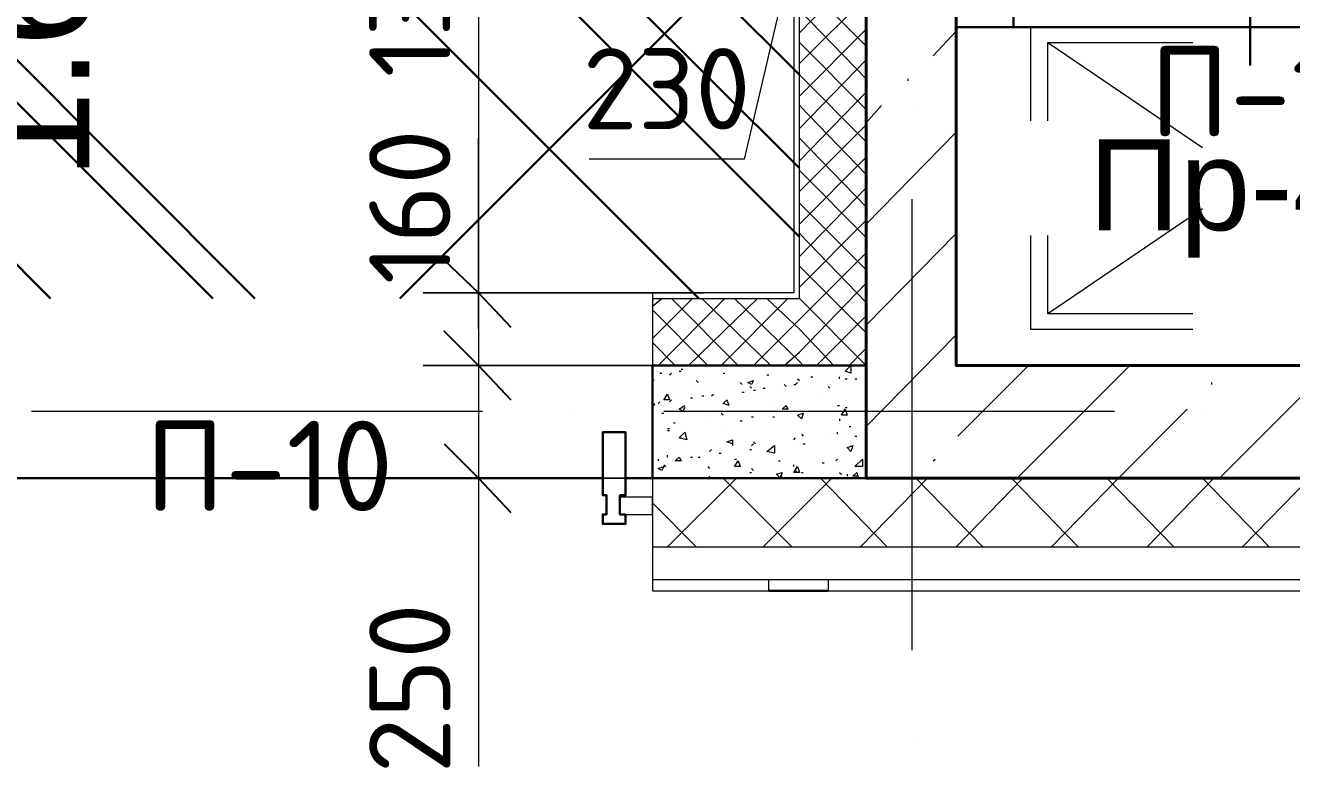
# Model space of a CAD drawing. Header units: millimetres. Extents: x -84737 to 172119, y -43083 to 59399.
# Drawn here: x 42692 to 45499, y 40988 to 42632 of the extents above; entities that cross this region are included whole.
import ezdxf

# ---------------------------------------------------------------- set-up
doc = ezdxf.new("R2010")
doc.units = ezdxf.units.MM
doc.layers.add('19) Краска ПТ-5 потолок', color=161, linetype='Continuous', lineweight=30)
doc.layers.add('22) Шпакл. баз. фин. Потолок', color=102, linetype='Continuous', lineweight=30)
for name, color, linetype in [('PDF _Витраж', 7, 'Continuous'), ('PDF _Линии', 7, 'Continuous'), ('PDF _Обобщенные модели', 7, 'Continuous'), ('PDF _Обозначения', 7, 'Continuous'), ('PDF _Оси', 7, 'Continuous'), ('PDF _Панели витража', 7, 'Continuous'), ('PDF _Перекрытия', 7, 'Continuous'), ('PDF _Размеры-100', 7, 'Continuous'), ('PDF _Стены', 7, 'Continuous'), ('PDF _Текст', 7, 'Continuous')]:
    doc.layers.add(name, color=color, linetype=linetype)
doc.styles.add('PDF GOSTCommon', font='arial.ttf')
doc.styles.add('PDF ISOCPEUR', font='isocpeur.ttf')

msp = doc.modelspace()

# ---------------------------------------------------------------- hatches: boundary and pattern name
at = {"layer": '19) Краска ПТ-5 потолок'}
h = msp.add_hatch(dxfattribs=at)
h.set_pattern_fill('ANSI34', color=256, scale=80, angle=90)
h.paths.add_polyline_path([(44408, 42027.1), (42405.7, 42027.1), (42405.7, 44228.3), (44408, 44228.3)])
h.paths.add_polyline_path([(44166.7, 43369), (44408, 43369), (44408, 44228.3), (44166.7, 44228.3)], flags=16)
at = {"layer": '22) Шпакл. баз. фин. Потолок'}
h = msp.add_hatch(dxfattribs=at)
h.set_pattern_fill('ANSI37', color=256, scale=333)
h.paths.add_polyline_path([(44408, 42027.1), (42405.7, 42027.1), (42405.7, 44228.3), (44408, 44228.3)])
h.paths.add_polyline_path([(44166.7, 43369), (44408, 43369), (44408, 44228.3), (44166.7, 44228.3)], flags=16)

# ---------------------------------------------------------------- linework, layer by layer
at = {"layer": 'PDF _Витраж', "lineweight": 30}
msp.add_lwpolyline([(44022.8, 41548.7), (44010.1, 41548.7), (44010.1, 41591.1), (44022.8, 41591.1), (44022.8, 41730.8), (43972, 41730.8), (43972, 41591.1), (43980.5, 41591.1), (43980.5, 41548.7), (43972, 41548.7), (43972, 41527.6), (44022.8, 41527.6)], close=True, dxfattribs=at)
at = {"layer": 'PDF _Линии', "lineweight": 9}
for points in [[(44920.3, 42628.2), (44920.3, 42420.8)], [(44958.4, 42594.3), (45301.2, 42361.5)], [(44958.4, 42420.8), (44958.4, 42594.3), (45280.1, 42594.3)], [(45301.2, 42226), (44958.4, 41993.2)], [(44920.3, 42166.8), (44920.3, 41959.4), (45280.1, 41959.4)], [(45280.1, 41993.2), (44958.4, 41993.2), (44958.4, 42166.8)]]:
    msp.add_lwpolyline(points, dxfattribs=at)
at = {"layer": 'PDF _Обобщенные модели', "lineweight": 30}
msp.add_lwpolyline([(45407.1, 42543.5), (45407.1, 42894.9)], dxfattribs=at)
at = {"layer": 'PDF _Обозначения', "lineweight": 9}
msp.add_lwpolyline([(43654.5, 41663), (43654.5, 41663)], dxfattribs=at)
at = {"layer": 'PDF _Оси', "lineweight": 9}
for points in [[(44657.8, 42446.2), (44657.8, 42446.2)], [(44657.8, 41248.2), (44657.8, 42247.2)], [(42706.3, 41777.3), (43705.3, 41777.3)], [(43908.5, 41777.3), (43908.5, 41777.3)], [(44107.5, 41777.3), (45106.5, 41777.3)], [(45305.5, 41777.3), (45305.5, 41777.3)], [(44657.8, 41045), (44657.8, 41045)]]:
    msp.add_lwpolyline(points, dxfattribs=at)
at = {"layer": 'PDF _Панели витража', "lineweight": 18}
msp.add_lwpolyline([(44010.1, 41548.7), (44082.1, 41548.7), (44082.1, 41586.8), (44010.1, 41586.8)], close=True, dxfattribs=at)
at = {"layer": 'PDF _Перекрытия', "lineweight": 30}
for points in [[(42642.8, 41629.2), (43972, 41629.2)], [(44022.8, 41629.2), (44082.1, 41629.2)]]:
    msp.add_lwpolyline(points, dxfattribs=at)
at = {"layer": 'PDF _Размеры-100', "lineweight": 9}
for points in [[(43696.9, 44499.3), (43696.9, 43529.9), (43696.9, 43369), (43696.9, 42039.8), (43696.9, 41878.9), (44196.4, 41878.9), (43574.1, 41878.9), (44196.4, 41878.9), (43696.9, 41878.9), (43696.9, 41510.6)], [(44441.9, 43005), (44285.3, 42336.1), (43942.4, 42336.1)], [(43696.9, 41959.4), (43696.9, 42073.7), (43696.9, 42382.7)], [(43696.9, 41751.9), (43696.9, 41332.8), (43696.9, 40990)], [(43574.1, 41629.2), (44196.4, 41629.2), (43696.9, 41629.2)]]:
    msp.add_lwpolyline(points, dxfattribs=at)
at = {"layer": 'PDF _Размеры-100', "lineweight": 25}
for points in [[(43768.8, 41963.6), (43696.9, 42039.8), (43620.7, 42111.8), (43696.9, 42039.8)], [(43768.8, 41802.7), (43696.9, 41878.9), (43620.7, 41955.1), (43696.9, 41878.9)]]:
    msp.add_lwpolyline(points, close=True, dxfattribs=at)
at = {"layer": 'PDF _Размеры-100', "lineweight": 9}
msp.add_lwpolyline([(43696.9, 42039.8), (44196.4, 42039.8), (43574.1, 42039.8), (44196.4, 42039.8)], close=True, dxfattribs=at)
at = {"layer": 'PDF _Размеры-100', "lineweight": 25}
msp.add_lwpolyline([(43620.7, 41705.4), (43696.9, 41629.2), (43768.8, 41553)], dxfattribs=at)
at = {"layer": 'PDF _Стены', "lineweight": 18}
for points in [[(44082.1, 44380.7), (44082.1, 44219.9), (44166.7, 44219.9), (44166.7, 43369), (44395.3, 43369), (44395.3, 42039.8), (44082.1, 42039.8), (44082.1, 41878.9)], [(44082.1, 42027.1), (44408, 42027.1), (44408, 43377.5), (44175.2, 43377.5), (44175.2, 44228.3), (44082.1, 44228.3)], [(44082.1, 41629.2), (44082.1, 41379.4), (44340.3, 41379.4), (44340.3, 41404.8)], [(44471.5, 41404.8), (44471.5, 41379.4), (46897.2, 41379.4), (46905.6, 41379.4), (46905.6, 41629.2)], [(46304.5, 41629.2), (44556.2, 41629.2)], [(44082.1, 41476.8), (46905.6, 41476.8)], [(44082.1, 41404.8), (46897.2, 41404.8), (46905.6, 41404.8)]]:
    msp.add_lwpolyline(points, dxfattribs=at)
at = {"layer": 'PDF _Стены', "lineweight": 40}
msp.add_lwpolyline([(46054.8, 42856.8), (46054.8, 41878.9), (44755.2, 41878.9), (44755.2, 42827.2), (44556.2, 42827.2), (44556.2, 41629.2), (46304.5, 41629.2), (46304.5, 42856.8)], dxfattribs=at)
at = {"layer": 'PDF _Стены', "lineweight": 30}
for points in [[(44882.2, 42628.2), (44882.2, 42827.2)], [(46054.8, 42628.2), (44755.2, 42628.2)], [(44556.2, 41878.9), (44082.1, 41878.9), (44082.1, 41629.2), (44556.2, 41629.2), (44082.1, 41629.2)], [(44471.5, 41379.4), (44340.3, 41379.4)]]:
    msp.add_lwpolyline(points, dxfattribs=at)
at = {"layer": 'PDF _Стены', "lineweight": 9}
for points in [[(44408, 42615.5), (44556.2, 42767.9)], [(44556.2, 42585.9), (44408, 42734)], [(44408, 42547.8), (44556.2, 42695.9)], [(44556.2, 42513.9), (44408, 42666.3)], [(44408, 42475.8), (44556.2, 42624)], [(44704.4, 42564.7), (44755.2, 42619.7)], [(44556.2, 42446.2), (44408, 42594.3)], [(44408, 42403.8), (44556.2, 42556.2)], [(44556.2, 42374.2), (44408, 42522.4)], [(44649.3, 42509.7), (44649.3, 42513.9)], [(44408, 42331.9), (44556.2, 42484.3)], [(44556.2, 42302.2), (44408, 42454.6)], [(44556.2, 42416.5), (44590.1, 42454.6)], [(44408, 42264.1), (44556.2, 42412.3)], [(44556.2, 42230.3), (44408, 42382.7)], [(44556.2, 42192.2), (44755.2, 42395.4)], [(44408, 42192.2), (44556.2, 42340.3)], [(44556.2, 42162.5), (44408, 42310.7)], [(44408, 42120.2), (44556.2, 42272.6)], [(44556.2, 42090.6), (44408, 42238.7)], [(44408, 42052.5), (44556.2, 42200.6)], [(44556.2, 42018.6), (44408, 42171)], [(44556.2, 41967.8), (44755.2, 42171)], [(44306.4, 41878.9), (44408, 41980.5), (44556.2, 42128.7)], [(44556.2, 41950.9), (44408, 42099.1)], [(44374.2, 41878.9), (44408, 41908.6), (44556.2, 42061)], [(44082.1, 42010.2), (44103.3, 42027.1)], [(44082.1, 41938.2), (44171, 42027.1)], [(44094.8, 41878.9), (44242.9, 42027.1)], [(44272.6, 41878.9), (44124.4, 42027.1)], [(44162.5, 41878.9), (44314.9, 42027.1)], [(44344.5, 41878.9), (44192.1, 42027.1)], [(44234.5, 41878.9), (44382.6, 42027.1)], [(44416.5, 41878.9), (44408, 41887.4), (44264.1, 42027.1)], [(44484.2, 41878.9), (44408, 41959.4), (44336.1, 42027.1)], [(44556.2, 41878.9), (44408, 42027.1)], [(44408, 42027.1), (44408, 42027.1)], [(44204.8, 41878.9), (44082.1, 42001.7)], [(44446.1, 41878.9), (44556.2, 41989)], [(44556.2, 41743.5), (44755.2, 41946.7)], [(44132.9, 41878.9), (44082.1, 41929.7)], [(44518.1, 41878.9), (44556.2, 41917)], [(44213.3, 41878.9), (44217.5, 41878.9)], [(44217.5, 41874.7), (44217.5, 41874.7)], [(44759.4, 41722.3), (44916, 41878.9)], [(44890.6, 41629.2), (45140.4, 41878.9)], [(45339.3, 41629.2), (45589.1, 41878.9)], [(44082.1, 41849.3), (44086.3, 41845.1)], [(44099, 41862), (44103.3, 41862)], [(44120.2, 41857.8), (44124.4, 41862)], [(44141.3, 41866.2), (44145.6, 41866.2)], [(44145.6, 41870.5), (44149.8, 41870.5)], [(44238.7, 41862), (44242.9, 41862)], [(44336.1, 41857.8), (44340.3, 41857.8)], [(44403.8, 41849.3), (44408, 41845.1)], [(44433.4, 41853.5), (44437.7, 41853.5)], [(44496.9, 41849.3), (44496.9, 41853.5)], [(44509.6, 41849.3), (44513.9, 41849.3)], [(44513.9, 41866.2), (44513.9, 41866.2)], [(44530.8, 41849.3), (44535, 41849.3)], [(44179.4, 41845.1), (44183.7, 41840.8)], [(44276.8, 41840.8), (44281, 41836.6)], [(44281, 41819.7), (44285.3, 41819.7)], [(44298, 41832.4), (44302.2, 41828.1)], [(44306.4, 41823.9), (44310.7, 41823.9)], [(44327.6, 41828.1), (44331.8, 41828.1)], [(44374.2, 41836.6), (44378.4, 41832.4)], [(44395.3, 41836.6), (44399.6, 41836.6), (44403.8, 41840.8)], [(44471.5, 41832.4), (44475.8, 41828.1)], [(44556.2, 41828.1), (44556.2, 41828.1)], [(44556.2, 41828.1), (44556.2, 41828.1)], [(44556.2, 41828.1), (44556.2, 41828.1)], [(45322.4, 41836.6), (45322.4, 41840.8)], [(44086.3, 41794.3), (44086.3, 41790)], [(44094.8, 41794.3), (44099, 41798.5)], [(44120.2, 41798.5), (44124.4, 41802.7)], [(44154, 41785.8), (44149.8, 41777.3), (44141.3, 41781.6), (44154, 41790)], [(44166.7, 41807), (44171, 41807)], [(44192.1, 41811.2), (44196.4, 41811.2)], [(44213.3, 41811.2), (44217.5, 41815.4)], [(44344.5, 41790), (44344.5, 41790)], [(44450.4, 41807), (44450.4, 41807)], [(44492.7, 41790), (44496.9, 41790)], [(44103.3, 41773.1), (44107.5, 41773.1)], [(44204.8, 41768.9), (44204.8, 41768.9)], [(44234.5, 41773.1), (44238.7, 41768.9)], [(44302.2, 41764.6), (44306.4, 41764.6)], [(44302.2, 41764.6), (44302.2, 41764.6)], [(44348.8, 41764.6), (44353, 41764.6)], [(44399.6, 41777.3), (44399.6, 41777.3)], [(44463.1, 41777.3), (44467.3, 41777.3)], [(44509.6, 41785.8), (44513.9, 41785.8)], [(44966.8, 41476.8), (45115, 41629.2), (45267.4, 41781.6)], [(44116, 41739.2), (44120.2, 41739.2)], [(44116, 41735), (44120.2, 41735)], [(44128.7, 41751.9), (44132.9, 41751.9)], [(44213.3, 41751.9), (44213.3, 41751.9)], [(44234.5, 41747.7), (44234.5, 41747.7)], [(44276.8, 41756.2), (44281, 41756.2)], [(44399.6, 41760.4), (44399.6, 41760.4)], [(44496.9, 41760.4), (44496.9, 41756.2)], [(44518.1, 41743.5), (44522.3, 41743.5)], [(44259.9, 41705.4), (44247.2, 41709.6), (44259.9, 41713.8), (44259.9, 41701.1)], [(44306.4, 41709.6), (44310.7, 41705.4)], [(44395.3, 41713.8), (44399.6, 41718.1)], [(44412.3, 41726.5), (44416.5, 41722.3)], [(44463.1, 41713.8), (44463.1, 41713.8)], [(44492.7, 41726.5), (44492.7, 41730.8)], [(44530.8, 41722.3), (44535, 41722.3)], [(44116, 41675.7), (44116, 41680)], [(44200.6, 41688.4), (44200.6, 41688.4)], [(44209.1, 41688.4), (44213.3, 41692.7)], [(44230.2, 41684.2), (44234.5, 41684.2)], [(44298, 41692.7), (44302.2, 41692.7)], [(44302.2, 41701.1), (44306.4, 41705.4)], [(44416.5, 41705.4), (44420.7, 41705.4)], [(44094.8, 41671.5), (44094.8, 41667.3)], [(44107.5, 41658.8), (44111.7, 41654.6)], [(44166.7, 41675.7), (44171, 41675.7)], [(44183.7, 41675.7), (44187.9, 41675.7)], [(44204.8, 41654.6), (44209.1, 41650.3)], [(44264.1, 41671.5), (44268.3, 41671.5)], [(44302.2, 41650.3), (44306.4, 41646.1)], [(44361.5, 41667.3), (44365.7, 41667.3)], [(44395.3, 41654.6), (44395.3, 41658.8)], [(44458.8, 41663), (44463.1, 41663)], [(44484.2, 41650.3), (44484.2, 41650.3)], [(44488.5, 41667.3), (44492.7, 41671.5)], [(44704.4, 41667.3), (44708.6, 41671.5)], [(44116, 41476.8), (44268.3, 41629.2)], [(44209.1, 41629.2), (44209.1, 41633.4)], [(44391.1, 41476.8), (44238.7, 41629.2)], [(44298, 41641.9), (44302.2, 41641.9)], [(44327.6, 41476.8), (44480, 41629.2)], [(44365.7, 41633.4), (44369.9, 41633.4)], [(44399.6, 41646.1), (44403.8, 41641.9)], [(44412.3, 41641.9), (44416.5, 41641.9)], [(44602.8, 41476.8), (44454.6, 41629.2)], [(44496.9, 41641.9), (44501.2, 41637.6)], [(44513.9, 41637.6), (44513.9, 41633.4)], [(44539.3, 41633.4), (44526.6, 41633.4), (44535, 41641.9), (44539.3, 41629.2)], [(44543.5, 41476.8), (44691.7, 41629.2)], [(44814.4, 41476.8), (44666.3, 41629.2)], [(44755.2, 41476.8), (44903.3, 41629.2)], [(45026.1, 41476.8), (44877.9, 41629.2)], [(45237.7, 41476.8), (45089.6, 41629.2)], [(45178.5, 41476.8), (45326.6, 41629.2)], [(45449.4, 41476.8), (45301.2, 41629.2)], [(45390.1, 41476.8), (45538.3, 41629.2)], [(44179.4, 41476.8), (44082.1, 41574.1)]]:
    msp.add_lwpolyline(points, dxfattribs=at)
for points in [[(44509.6, 41866.2), (44522.3, 41878.9), (44522.3, 41862)], [(44306.4, 41845.1), (44302.2, 41836.6), (44293.7, 41840.8)], [(44116, 41815.4), (44120.2, 41802.7), (44107.5, 41802.7)], [(44247.2, 41802.7), (44251.4, 41790), (44238.7, 41794.3)], [(44378.4, 41790), (44382.6, 41781.6), (44369.9, 41781.6)], [(44416.5, 41773.1), (44412.3, 41760.4), (44403.8, 41768.9)], [(44509.6, 41781.6), (44513.9, 41768.9), (44501.2, 41768.9)], [(44158.3, 41713.8), (44141.3, 41718.1), (44154, 41730.8)], [(44353, 41684.2), (44336.1, 41688.4), (44353, 41701.1)], [(44526.6, 41701.1), (44522.3, 41688.4), (44513.9, 41696.9)], [(44107.5, 41654.6), (44103.3, 41646.1), (44094.8, 41650.3)], [(44141.3, 41675.7), (44145.6, 41667.3), (44132.9, 41667.3)], [(44272.6, 41667.3), (44276.8, 41654.6), (44264.1, 41654.6)], [(44403.8, 41654.6), (44408, 41641.9), (44395.3, 41641.9)], [(44547.7, 41654.6), (44530.8, 41654.6), (44547.7, 41671.5)], [(44369.9, 41641.9), (44365.7, 41629.2), (44357.2, 41637.6)]]:
    msp.add_lwpolyline(points, close=True, dxfattribs=at)

# ---------------------------------------------------------------- texts
at = {"layer": 'PDF _Текст', "attachment_point": 4, "rotation": 90}
for s, insert, char_height, style in [('160 1330', (43544.6, 42058.4), 180, 'PDF ISOCPEUR'), ('1.6', (42710.4, 42291.3), 251.59, 'PDF GOSTCommon'), ('250', (43544.6, 40974.7), 180, 'PDF ISOCPEUR')]:
    msp.add_mtext(s, dxfattribs=dict(at, insert=insert, char_height=char_height, style=style))
at = {"layer": 'PDF _Текст', "attachment_point": 4}
for s, insert, char_height, style in [('230', (43927.2, 42491.9), 180, 'PDF ISOCPEUR'), ('П-1', (45184.5, 42485.9), 200, 'PDF ISOCPEUR'), ('Пр-4.3', (45049.1, 42248.7), 201.27, 'PDF GOSTCommon'), ('П-10', (42957.8, 41656.2), 200, 'PDF ISOCPEUR')]:
    msp.add_mtext(s, dxfattribs=dict(at, insert=insert, char_height=char_height, style=style))

doc.saveas('drawing.dxf')
